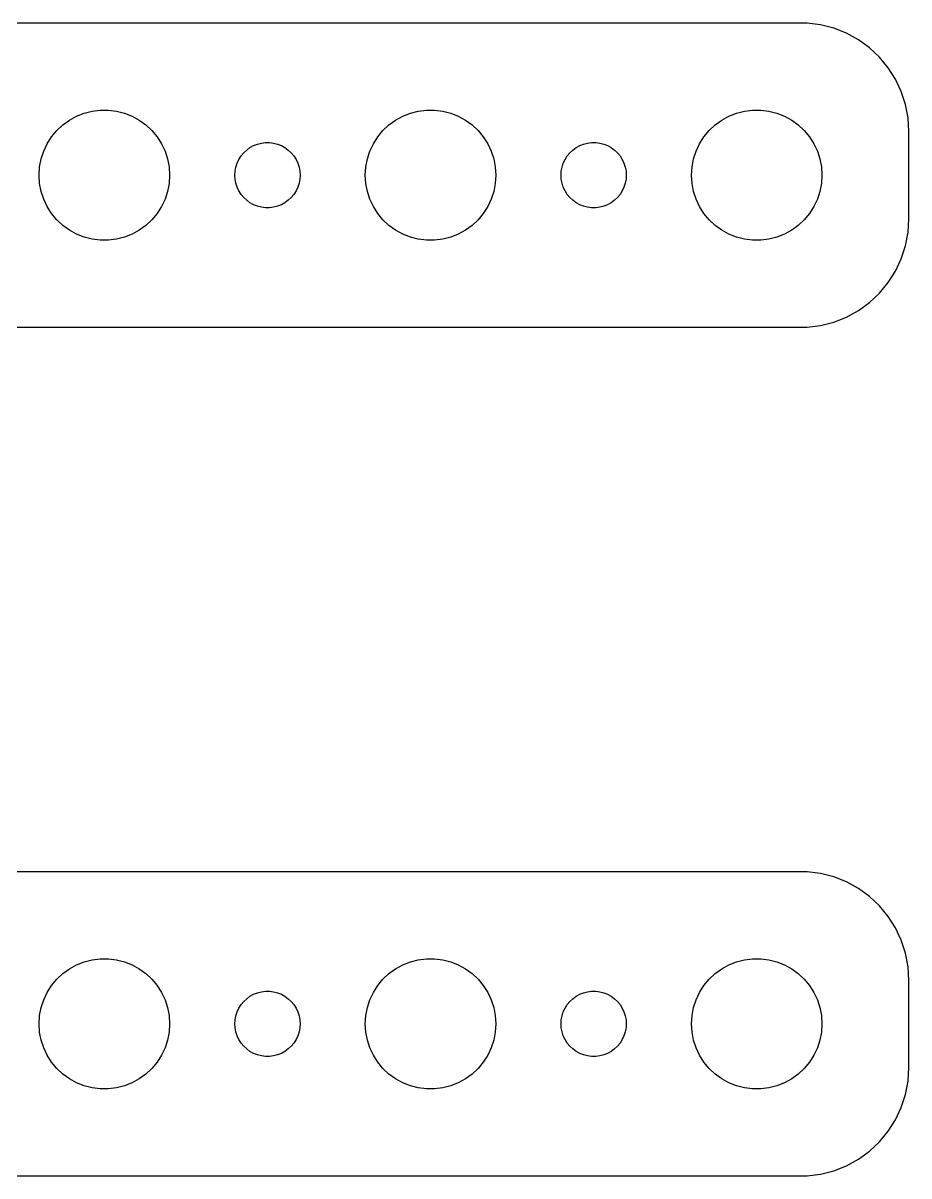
# Model space of a CAD drawing. Header units: metres. Extents: x -37 to 37, y 71 to 178.
# Drawn here: x -3.7 to 37, y 110 to 163 of the extents above; entities that cross this region are included whole.
import ezdxf

# ---------------------------------------------------------------- set-up
doc = ezdxf.new("R2010")
doc.units = ezdxf.units.M

msp = doc.modelspace()

# ---------------------------------------------------------------- linework, layer by layer
for p, q in [((32.3139, 162.99), (-23, 162.99)), ((32.9369, 162.911), (32.3139, 162.99)), ((33.5451, 162.755), (32.9369, 162.911)), ((34.1289, 162.524), (33.5451, 162.755)), ((34.6791, 162.222), (34.1289, 162.524)), ((35.1871, 161.853), (34.6791, 162.222)), ((35.6448, 161.423), (35.1871, 161.853)), ((36.0451, 160.939), (35.6448, 161.423)), ((36.3815, 160.409), (36.0451, 160.939)), ((36.6489, 159.841), (36.3815, 160.409)), ((36.8429, 159.243), (36.6489, 159.841)), ((-0.92705, 158.853), (-0.56213, 158.947)), ((-0.56213, 158.947), (-0.18837, 158.994)), ((-0.18837, 158.994), (0.18837, 158.994)), ((0.18837, 158.994), (0.56213, 158.947)), ((0.56213, 158.947), (0.92705, 158.853)), ((14.0729, 158.853), (14.4379, 158.947)), ((14.4379, 158.947), (14.8116, 158.994)), ((14.8116, 158.994), (15.1884, 158.994)), ((15.1884, 158.994), (15.5621, 158.947)), ((15.5621, 158.947), (15.927, 158.853)), ((29.0729, 158.853), (29.4379, 158.947)), ((29.4379, 158.947), (29.8116, 158.994)), ((29.8116, 158.994), (30.1884, 158.994)), ((30.1884, 158.994), (30.5621, 158.947)), ((30.5621, 158.947), (30.927, 158.853)), ((36.9606, 158.627), (36.8429, 159.243)), ((-1.91226, 158.312), (-1.60747, 158.533)), ((-1.60747, 158.533), (-1.27733, 158.714)), ((-1.27733, 158.714), (-0.92705, 158.853)), ((0.92705, 158.853), (1.27733, 158.714)), ((1.27733, 158.714), (1.60747, 158.533)), ((1.60747, 158.533), (1.91226, 158.312)), ((13.0877, 158.312), (13.3925, 158.533)), ((13.3925, 158.533), (13.7227, 158.714)), ((13.7227, 158.714), (14.0729, 158.853)), ((15.927, 158.853), (16.2773, 158.714)), ((16.2773, 158.714), (16.6075, 158.533)), ((16.6075, 158.533), (16.9123, 158.312)), ((28.0877, 158.312), (28.3925, 158.533)), ((28.3925, 158.533), (28.7227, 158.714)), ((28.7227, 158.714), (29.0729, 158.853)), ((30.927, 158.853), (31.2773, 158.714)), ((31.2773, 158.714), (31.6075, 158.533)), ((31.6075, 158.533), (31.9123, 158.312)), ((37, 158), (36.9606, 158.627)), ((-2.42705, 157.763), (-2.1869, 158.054)), ((-2.1869, 158.054), (-1.91226, 158.312)), ((1.91226, 158.312), (2.1869, 158.054)), ((2.1869, 158.054), (2.42705, 157.763)), ((12.5729, 157.763), (12.8131, 158.054)), ((12.8131, 158.054), (13.0877, 158.312)), ((16.9123, 158.312), (17.1869, 158.054)), ((17.1869, 158.054), (17.427, 157.763)), ((27.5729, 157.763), (27.8131, 158.054)), ((27.8131, 158.054), (28.0877, 158.312)), ((31.9123, 158.312), (32.1869, 158.054)), ((32.1869, 158.054), (32.427, 157.763)), ((37, 154), (37, 158)), ((-2.78932, 157.104), (-2.62891, 157.445)), ((-2.62891, 157.445), (-2.42705, 157.763)), ((2.42705, 157.763), (2.62891, 157.445)), ((2.62891, 157.445), (2.78932, 157.104)), ((6.69626, 157.266), (6.86133, 157.357)), ((6.86133, 157.357), (7.03647, 157.427)), ((7.03647, 157.427), (7.21892, 157.473)), ((7.21892, 157.473), (7.40581, 157.497)), ((7.40581, 157.497), (7.59418, 157.497)), ((7.59418, 157.497), (7.78107, 157.473)), ((7.78107, 157.473), (7.96352, 157.427)), ((7.96352, 157.427), (8.13866, 157.357)), ((8.13866, 157.357), (8.30373, 157.266)), ((12.2107, 157.104), (12.3711, 157.445)), ((12.3711, 157.445), (12.5729, 157.763)), ((17.427, 157.763), (17.6289, 157.445)), ((17.6289, 157.445), (17.7893, 157.104)), ((21.6963, 157.266), (21.8613, 157.357)), ((21.8613, 157.357), (22.0365, 157.427)), ((22.0365, 157.427), (22.2189, 157.473)), ((22.2189, 157.473), (22.4058, 157.497)), ((22.4058, 157.497), (22.5942, 157.497)), ((22.5942, 157.497), (22.7811, 157.473)), ((22.7811, 157.473), (22.9635, 157.427)), ((22.9635, 157.427), (23.1387, 157.357)), ((23.1387, 157.357), (23.3037, 157.266)), ((27.2107, 157.104), (27.3711, 157.445)), ((27.3711, 157.445), (27.5729, 157.763)), ((32.427, 157.763), (32.6289, 157.445)), ((32.6289, 157.445), (32.7893, 157.104)), ((-2.90575, 156.746), (-2.78932, 157.104)), ((2.78932, 157.104), (2.90575, 156.746)), ((6.18553, 156.723), (6.28647, 156.882)), ((6.28647, 156.882), (6.40654, 157.027)), ((6.40654, 157.027), (6.54385, 157.156)), ((6.54385, 157.156), (6.69626, 157.266)), ((8.30373, 157.266), (8.45613, 157.156)), ((8.45613, 157.156), (8.59344, 157.027)), ((8.59344, 157.027), (8.71352, 156.882)), ((8.71352, 156.882), (8.81445, 156.723)), ((12.0942, 156.746), (12.2107, 157.104)), ((17.7893, 157.104), (17.9057, 156.746)), ((21.1855, 156.723), (21.2865, 156.882)), ((21.2865, 156.882), (21.4065, 157.027)), ((21.4065, 157.027), (21.5439, 157.156)), ((21.5439, 157.156), (21.6963, 157.266)), ((23.3037, 157.266), (23.4561, 157.156)), ((23.4561, 157.156), (23.5934, 157.027)), ((23.5934, 157.027), (23.7135, 156.882)), ((23.7135, 156.882), (23.8145, 156.723)), ((27.0942, 156.746), (27.2107, 157.104)), ((32.7893, 157.104), (32.9057, 156.746)), ((-3, 156), (-2.97633, 156.376)), ((-2.97633, 156.376), (-2.90575, 156.746)), ((2.90575, 156.746), (2.97633, 156.376)), ((2.97633, 156.376), (3, 156)), ((6.01183, 156.188), (6.04712, 156.373)), ((6.04712, 156.373), (6.10533, 156.552)), ((6.10533, 156.552), (6.18553, 156.723)), ((8.81445, 156.723), (8.89465, 156.552)), ((8.89465, 156.552), (8.95287, 156.373)), ((8.95287, 156.373), (8.98816, 156.188)), ((12, 156), (12.0237, 156.376)), ((12.0237, 156.376), (12.0942, 156.746)), ((17.9057, 156.746), (17.9763, 156.376)), ((17.9763, 156.376), (18, 156)), ((21.0118, 156.188), (21.0471, 156.373)), ((21.0471, 156.373), (21.1053, 156.552)), ((21.1053, 156.552), (21.1855, 156.723)), ((23.8145, 156.723), (23.8947, 156.552)), ((23.8947, 156.552), (23.9529, 156.373)), ((23.9529, 156.373), (23.9882, 156.188)), ((27, 156), (27.0237, 156.376)), ((27.0237, 156.376), (27.0942, 156.746)), ((32.9057, 156.746), (32.9763, 156.376)), ((32.9763, 156.376), (33, 156)), ((-2.97633, 155.624), (-3, 156)), ((3, 156), (2.97633, 155.624)), ((6, 156), (6.01183, 156.188)), ((6.01183, 155.812), (6, 156)), ((6.04712, 155.627), (6.01183, 155.812)), ((8.98816, 155.812), (8.95287, 155.627)), ((8.98816, 156.188), (9, 156)), ((9, 156), (8.98816, 155.812)), ((12.0237, 155.624), (12, 156)), ((18, 156), (17.9763, 155.624)), ((21, 156), (21.0118, 156.188)), ((21.0118, 155.812), (21, 156)), ((21.0471, 155.627), (21.0118, 155.812)), ((23.9882, 155.812), (23.9529, 155.627)), ((23.9882, 156.188), (24, 156)), ((24, 156), (23.9882, 155.812)), ((27.0237, 155.624), (27, 156)), ((33, 156), (32.9763, 155.624)), ((-2.90575, 155.254), (-2.97633, 155.624)), ((-2.78932, 154.896), (-2.90575, 155.254)), ((2.90575, 155.254), (2.78932, 154.896)), ((2.97633, 155.624), (2.90575, 155.254)), ((6.10533, 155.448), (6.04712, 155.627)), ((6.18553, 155.277), (6.10533, 155.448)), ((6.28647, 155.118), (6.18553, 155.277)), ((8.81445, 155.277), (8.71352, 155.118)), ((8.89465, 155.448), (8.81445, 155.277)), ((8.95287, 155.627), (8.89465, 155.448)), ((12.0942, 155.254), (12.0237, 155.624)), ((12.2107, 154.896), (12.0942, 155.254)), ((17.9057, 155.254), (17.7893, 154.896)), ((17.9763, 155.624), (17.9057, 155.254)), ((21.1053, 155.448), (21.0471, 155.627)), ((21.1855, 155.277), (21.1053, 155.448)), ((21.2865, 155.118), (21.1855, 155.277)), ((23.8145, 155.277), (23.7135, 155.118)), ((23.8947, 155.448), (23.8145, 155.277)), ((23.9529, 155.627), (23.8947, 155.448)), ((27.0942, 155.254), (27.0237, 155.624)), ((27.2107, 154.896), (27.0942, 155.254)), ((32.9057, 155.254), (32.7893, 154.896)), ((32.9763, 155.624), (32.9057, 155.254)), ((-2.62891, 154.555), (-2.78932, 154.896)), ((2.78932, 154.896), (2.62891, 154.555)), ((6.40654, 154.973), (6.28647, 155.118)), ((6.54385, 154.844), (6.40654, 154.973)), ((6.69626, 154.734), (6.54385, 154.844)), ((6.86133, 154.643), (6.69626, 154.734)), ((8.30373, 154.734), (8.13866, 154.643)), ((8.45613, 154.844), (8.30373, 154.734)), ((8.59344, 154.973), (8.45613, 154.844)), ((8.71352, 155.118), (8.59344, 154.973)), ((12.3711, 154.555), (12.2107, 154.896)), ((17.7893, 154.896), (17.6289, 154.555)), ((21.4065, 154.973), (21.2865, 155.118)), ((21.5439, 154.844), (21.4065, 154.973)), ((21.6963, 154.734), (21.5439, 154.844)), ((21.8613, 154.643), (21.6963, 154.734)), ((23.3037, 154.734), (23.1387, 154.643)), ((23.4561, 154.844), (23.3037, 154.734)), ((23.5934, 154.973), (23.4561, 154.844)), ((23.7135, 155.118), (23.5934, 154.973)), ((27.3711, 154.555), (27.2107, 154.896)), ((32.7893, 154.896), (32.6289, 154.555)), ((-2.42705, 154.237), (-2.62891, 154.555)), ((-2.1869, 153.946), (-2.42705, 154.237)), ((2.42705, 154.237), (2.1869, 153.946)), ((2.62891, 154.555), (2.42705, 154.237)), ((7.03647, 154.573), (6.86133, 154.643)), ((7.21892, 154.527), (7.03647, 154.573)), ((7.40581, 154.503), (7.21892, 154.527)), ((7.59418, 154.503), (7.40581, 154.503)), ((7.78107, 154.527), (7.59418, 154.503)), ((7.96352, 154.573), (7.78107, 154.527)), ((8.13866, 154.643), (7.96352, 154.573)), ((12.5729, 154.237), (12.3711, 154.555)), ((12.8131, 153.946), (12.5729, 154.237)), ((17.427, 154.237), (17.1869, 153.946)), ((17.6289, 154.555), (17.427, 154.237)), ((22.0365, 154.573), (21.8613, 154.643)), ((22.2189, 154.527), (22.0365, 154.573)), ((22.4058, 154.503), (22.2189, 154.527)), ((22.5942, 154.503), (22.4058, 154.503)), ((22.7811, 154.527), (22.5942, 154.503)), ((22.9635, 154.573), (22.7811, 154.527)), ((23.1387, 154.643), (22.9635, 154.573)), ((27.5729, 154.237), (27.3711, 154.555)), ((27.8131, 153.946), (27.5729, 154.237)), ((32.427, 154.237), (32.1869, 153.946)), ((32.6289, 154.555), (32.427, 154.237)), ((-1.91226, 153.688), (-2.1869, 153.946)), ((-1.60747, 153.467), (-1.91226, 153.688)), ((1.91226, 153.688), (1.60747, 153.467)), ((2.1869, 153.946), (1.91226, 153.688)), ((13.0877, 153.688), (12.8131, 153.946)), ((13.3925, 153.467), (13.0877, 153.688)), ((16.9123, 153.688), (16.6075, 153.467)), ((17.1869, 153.946), (16.9123, 153.688)), ((28.0877, 153.688), (27.8131, 153.946)), ((28.3925, 153.467), (28.0877, 153.688)), ((31.9123, 153.688), (31.6075, 153.467)), ((32.1869, 153.946), (31.9123, 153.688)), ((36.9606, 153.373), (37, 154)), ((-1.27733, 153.286), (-1.60747, 153.467)), ((-0.92705, 153.147), (-1.27733, 153.286)), ((-0.56213, 153.053), (-0.92705, 153.147)), ((0.92705, 153.147), (0.56213, 153.053)), ((1.27733, 153.286), (0.92705, 153.147)), ((1.60747, 153.467), (1.27733, 153.286)), ((13.7227, 153.286), (13.3925, 153.467)), ((14.0729, 153.147), (13.7227, 153.286)), ((14.4379, 153.053), (14.0729, 153.147)), ((15.927, 153.147), (15.5621, 153.053)), ((16.2773, 153.286), (15.927, 153.147)), ((16.6075, 153.467), (16.2773, 153.286)), ((28.7227, 153.286), (28.3925, 153.467)), ((29.0729, 153.147), (28.7227, 153.286)), ((29.4379, 153.053), (29.0729, 153.147)), ((30.927, 153.147), (30.5621, 153.053)), ((31.2773, 153.286), (30.927, 153.147)), ((31.6075, 153.467), (31.2773, 153.286)), ((36.8429, 152.757), (36.9606, 153.373)), ((-0.18837, 153.006), (-0.56213, 153.053)), ((0.18837, 153.006), (-0.18837, 153.006)), ((0.56213, 153.053), (0.18837, 153.006)), ((14.8116, 153.006), (14.4379, 153.053)), ((15.1884, 153.006), (14.8116, 153.006)), ((15.5621, 153.053), (15.1884, 153.006)), ((29.8116, 153.006), (29.4379, 153.053)), ((30.1884, 153.006), (29.8116, 153.006)), ((30.5621, 153.053), (30.1884, 153.006)), ((36.6489, 152.159), (36.8429, 152.757)), ((36.3815, 151.591), (36.6489, 152.159)), ((36.0451, 151.061), (36.3815, 151.591)), ((35.6448, 150.577), (36.0451, 151.061)), ((35.1871, 150.147), (35.6448, 150.577)), ((34.6791, 149.778), (35.1871, 150.147)), ((33.5451, 149.245), (34.1289, 149.476)), ((34.1289, 149.476), (34.6791, 149.778)), ((-32.3139, 149.01), (32.3139, 149.01)), ((32.3139, 149.01), (32.9369, 149.089)), ((32.9369, 149.089), (33.5451, 149.245)), ((32.3139, 123.99), (-23, 123.99)), ((32.9369, 123.911), (32.3139, 123.99)), ((33.5451, 123.755), (32.9369, 123.911)), ((34.1289, 123.524), (33.5451, 123.755)), ((34.6791, 123.222), (34.1289, 123.524)), ((35.1871, 122.853), (34.6791, 123.222)), ((35.6448, 122.423), (35.1871, 122.853)), ((36.0451, 121.939), (35.6448, 122.423)), ((36.3815, 121.409), (36.0451, 121.939)), ((36.6489, 120.841), (36.3815, 121.409)), ((36.8429, 120.243), (36.6489, 120.841)), ((-1.27733, 119.714), (-0.92705, 119.853)), ((-0.92705, 119.853), (-0.56213, 119.947)), ((-0.56213, 119.947), (-0.18837, 119.994)), ((-0.18837, 119.994), (0.18837, 119.994)), ((0.18837, 119.994), (0.56213, 119.947)), ((0.56213, 119.947), (0.92705, 119.853)), ((0.92705, 119.853), (1.27733, 119.714)), ((13.7227, 119.714), (14.0729, 119.853)), ((14.0729, 119.853), (14.4379, 119.947)), ((14.4379, 119.947), (14.8116, 119.994)), ((14.8116, 119.994), (15.1884, 119.994)), ((15.1884, 119.994), (15.5621, 119.947)), ((15.5621, 119.947), (15.927, 119.853)), ((15.927, 119.853), (16.2773, 119.714)), ((28.7227, 119.714), (29.0729, 119.853)), ((29.0729, 119.853), (29.4379, 119.947)), ((29.4379, 119.947), (29.8116, 119.994)), ((29.8116, 119.994), (30.1884, 119.994)), ((30.1884, 119.994), (30.5621, 119.947)), ((30.5621, 119.947), (30.927, 119.853)), ((30.927, 119.853), (31.2773, 119.714)), ((36.9606, 119.627), (36.8429, 120.243)), ((-2.1869, 119.054), (-1.91226, 119.312)), ((-1.91226, 119.312), (-1.60747, 119.533)), ((-1.60747, 119.533), (-1.27733, 119.714)), ((1.27733, 119.714), (1.60747, 119.533)), ((1.60747, 119.533), (1.91226, 119.312)), ((1.91226, 119.312), (2.1869, 119.054)), ((12.8131, 119.054), (13.0877, 119.312)), ((13.0877, 119.312), (13.3925, 119.533)), ((13.3925, 119.533), (13.7227, 119.714)), ((16.2773, 119.714), (16.6075, 119.533)), ((16.6075, 119.533), (16.9123, 119.312)), ((16.9123, 119.312), (17.1869, 119.054)), ((27.8131, 119.054), (28.0877, 119.312)), ((28.0877, 119.312), (28.3925, 119.533)), ((28.3925, 119.533), (28.7227, 119.714)), ((31.2773, 119.714), (31.6075, 119.533)), ((31.6075, 119.533), (31.9123, 119.312)), ((31.9123, 119.312), (32.1869, 119.054)), ((37, 119), (36.9606, 119.627)), ((-2.62891, 118.445), (-2.42705, 118.763)), ((-2.42705, 118.763), (-2.1869, 119.054)), ((2.1869, 119.054), (2.42705, 118.763)), ((2.42705, 118.763), (2.62891, 118.445)), ((12.3711, 118.445), (12.5729, 118.763)), ((12.5729, 118.763), (12.8131, 119.054)), ((17.1869, 119.054), (17.427, 118.763)), ((17.427, 118.763), (17.6289, 118.445)), ((27.3711, 118.445), (27.5729, 118.763)), ((27.5729, 118.763), (27.8131, 119.054)), ((32.1869, 119.054), (32.427, 118.763)), ((32.427, 118.763), (32.6289, 118.445)), ((37, 115), (37, 119)), ((-2.78932, 118.104), (-2.62891, 118.445)), ((2.62891, 118.445), (2.78932, 118.104)), ((6.40654, 118.027), (6.54385, 118.156)), ((6.54385, 118.156), (6.69626, 118.266)), ((6.69626, 118.266), (6.86133, 118.357)), ((6.86133, 118.357), (7.03647, 118.427)), ((7.03647, 118.427), (7.21892, 118.473)), ((7.21892, 118.473), (7.40581, 118.497)), ((7.40581, 118.497), (7.59418, 118.497)), ((7.59418, 118.497), (7.78107, 118.473)), ((7.78107, 118.473), (7.96352, 118.427)), ((7.96352, 118.427), (8.13866, 118.357)), ((8.13866, 118.357), (8.30373, 118.266)), ((8.30373, 118.266), (8.45613, 118.156)), ((8.45613, 118.156), (8.59344, 118.027)), ((12.2107, 118.104), (12.3711, 118.445)), ((17.6289, 118.445), (17.7893, 118.104)), ((21.4065, 118.027), (21.5439, 118.156)), ((21.5439, 118.156), (21.6963, 118.266)), ((21.6963, 118.266), (21.8613, 118.357)), ((21.8613, 118.357), (22.0365, 118.427)), ((22.0365, 118.427), (22.2189, 118.473)), ((22.2189, 118.473), (22.4058, 118.497)), ((22.4058, 118.497), (22.5942, 118.497)), ((22.5942, 118.497), (22.7811, 118.473)), ((22.7811, 118.473), (22.9635, 118.427)), ((22.9635, 118.427), (23.1387, 118.357)), ((23.1387, 118.357), (23.3037, 118.266)), ((23.3037, 118.266), (23.4561, 118.156)), ((23.4561, 118.156), (23.5934, 118.027)), ((27.2107, 118.104), (27.3711, 118.445)), ((32.6289, 118.445), (32.7893, 118.104)), ((-2.97633, 117.376), (-2.90575, 117.746)), ((-2.90575, 117.746), (-2.78932, 118.104)), ((2.78932, 118.104), (2.90575, 117.746)), ((2.90575, 117.746), (2.97633, 117.376)), ((6.10533, 117.552), (6.18553, 117.723)), ((6.18553, 117.723), (6.28647, 117.882)), ((6.28647, 117.882), (6.40654, 118.027)), ((8.59344, 118.027), (8.71352, 117.882)), ((8.71352, 117.882), (8.81445, 117.723)), ((8.81445, 117.723), (8.89465, 117.552)), ((12.0237, 117.376), (12.0942, 117.746)), ((12.0942, 117.746), (12.2107, 118.104)), ((17.7893, 118.104), (17.9057, 117.746)), ((17.9057, 117.746), (17.9763, 117.376)), ((21.1053, 117.552), (21.1855, 117.723)), ((21.1855, 117.723), (21.2865, 117.882)), ((21.2865, 117.882), (21.4065, 118.027)), ((23.5934, 118.027), (23.7135, 117.882)), ((23.7135, 117.882), (23.8145, 117.723)), ((23.8145, 117.723), (23.8947, 117.552)), ((27.0237, 117.376), (27.0942, 117.746)), ((27.0942, 117.746), (27.2107, 118.104)), ((32.7893, 118.104), (32.9057, 117.746)), ((32.9057, 117.746), (32.9763, 117.376)), ((-3, 117), (-2.97633, 117.376)), ((2.97633, 117.376), (3, 117)), ((6, 117), (6.01183, 117.188)), ((6.01183, 117.188), (6.04712, 117.373)), ((6.04712, 117.373), (6.10533, 117.552)), ((8.89465, 117.552), (8.95287, 117.373)), ((8.95287, 117.373), (8.98816, 117.188)), ((8.98816, 117.188), (9, 117)), ((12, 117), (12.0237, 117.376)), ((17.9763, 117.376), (18, 117)), ((21, 117), (21.0118, 117.188)), ((21.0118, 117.188), (21.0471, 117.373)), ((21.0471, 117.373), (21.1053, 117.552)), ((23.8947, 117.552), (23.9529, 117.373)), ((23.9529, 117.373), (23.9882, 117.188)), ((23.9882, 117.188), (24, 117)), ((27, 117), (27.0237, 117.376)), ((32.9763, 117.376), (33, 117)), ((-2.97633, 116.624), (-3, 117)), ((-2.90575, 116.254), (-2.97633, 116.624)), ((2.97633, 116.624), (2.90575, 116.254)), ((3, 117), (2.97633, 116.624)), ((6.01183, 116.812), (6, 117)), ((6.04712, 116.627), (6.01183, 116.812)), ((6.10533, 116.448), (6.04712, 116.627)), ((8.95287, 116.627), (8.89465, 116.448)), ((8.98816, 116.812), (8.95287, 116.627)), ((9, 117), (8.98816, 116.812)), ((12.0237, 116.624), (12, 117)), ((12.0942, 116.254), (12.0237, 116.624)), ((17.9763, 116.624), (17.9057, 116.254)), ((18, 117), (17.9763, 116.624)), ((21.0118, 116.812), (21, 117)), ((21.0471, 116.627), (21.0118, 116.812)), ((21.1053, 116.448), (21.0471, 116.627)), ((23.9529, 116.627), (23.8947, 116.448)), ((23.9882, 116.812), (23.9529, 116.627)), ((24, 117), (23.9882, 116.812)), ((27.0237, 116.624), (27, 117)), ((27.0942, 116.254), (27.0237, 116.624)), ((32.9763, 116.624), (32.9057, 116.254)), ((33, 117), (32.9763, 116.624)), ((-2.78932, 115.896), (-2.90575, 116.254)), ((2.90575, 116.254), (2.78932, 115.896)), ((6.18553, 116.277), (6.10533, 116.448)), ((6.28647, 116.118), (6.18553, 116.277)), ((6.40654, 115.973), (6.28647, 116.118)), ((8.71352, 116.118), (8.59344, 115.973)), ((8.81445, 116.277), (8.71352, 116.118)), ((8.89465, 116.448), (8.81445, 116.277)), ((12.2107, 115.896), (12.0942, 116.254)), ((17.9057, 116.254), (17.7893, 115.896)), ((21.1855, 116.277), (21.1053, 116.448)), ((21.2865, 116.118), (21.1855, 116.277)), ((21.4065, 115.973), (21.2865, 116.118)), ((23.7135, 116.118), (23.5934, 115.973)), ((23.8145, 116.277), (23.7135, 116.118)), ((23.8947, 116.448), (23.8145, 116.277)), ((27.2107, 115.896), (27.0942, 116.254)), ((32.9057, 116.254), (32.7893, 115.896)), ((-2.62891, 115.555), (-2.78932, 115.896)), ((-2.42705, 115.237), (-2.62891, 115.555)), ((2.62891, 115.555), (2.42705, 115.237)), ((2.78932, 115.896), (2.62891, 115.555)), ((6.54385, 115.844), (6.40654, 115.973)), ((6.69626, 115.734), (6.54385, 115.844)), ((6.86133, 115.643), (6.69626, 115.734)), ((7.03647, 115.573), (6.86133, 115.643)), ((7.21892, 115.527), (7.03647, 115.573)), ((7.40581, 115.503), (7.21892, 115.527)), ((7.59418, 115.503), (7.40581, 115.503)), ((7.78107, 115.527), (7.59418, 115.503)), ((7.96352, 115.573), (7.78107, 115.527)), ((8.13866, 115.643), (7.96352, 115.573)), ((8.30373, 115.734), (8.13866, 115.643)), ((8.45613, 115.844), (8.30373, 115.734)), ((8.59344, 115.973), (8.45613, 115.844)), ((12.3711, 115.555), (12.2107, 115.896)), ((12.5729, 115.237), (12.3711, 115.555)), ((17.6289, 115.555), (17.427, 115.237)), ((17.7893, 115.896), (17.6289, 115.555)), ((21.5439, 115.844), (21.4065, 115.973)), ((21.6963, 115.734), (21.5439, 115.844)), ((21.8613, 115.643), (21.6963, 115.734)), ((22.0365, 115.573), (21.8613, 115.643)), ((22.2189, 115.527), (22.0365, 115.573)), ((22.4058, 115.503), (22.2189, 115.527)), ((22.5942, 115.503), (22.4058, 115.503)), ((22.7811, 115.527), (22.5942, 115.503)), ((22.9635, 115.573), (22.7811, 115.527)), ((23.1387, 115.643), (22.9635, 115.573)), ((23.3037, 115.734), (23.1387, 115.643)), ((23.4561, 115.844), (23.3037, 115.734)), ((23.5934, 115.973), (23.4561, 115.844)), ((27.3711, 115.555), (27.2107, 115.896)), ((27.5729, 115.237), (27.3711, 115.555)), ((32.6289, 115.555), (32.427, 115.237)), ((32.7893, 115.896), (32.6289, 115.555)), ((-2.1869, 114.946), (-2.42705, 115.237)), ((2.42705, 115.237), (2.1869, 114.946)), ((12.8131, 114.946), (12.5729, 115.237)), ((17.427, 115.237), (17.1869, 114.946)), ((27.8131, 114.946), (27.5729, 115.237)), ((32.427, 115.237), (32.1869, 114.946)), ((36.9606, 114.373), (37, 115)), ((-1.91226, 114.688), (-2.1869, 114.946)), ((-1.60747, 114.467), (-1.91226, 114.688)), ((-1.27733, 114.286), (-1.60747, 114.467)), ((1.60747, 114.467), (1.27733, 114.286)), ((1.91226, 114.688), (1.60747, 114.467)), ((2.1869, 114.946), (1.91226, 114.688)), ((13.0877, 114.688), (12.8131, 114.946)), ((13.3925, 114.467), (13.0877, 114.688)), ((13.7227, 114.286), (13.3925, 114.467)), ((16.6075, 114.467), (16.2773, 114.286)), ((16.9123, 114.688), (16.6075, 114.467)), ((17.1869, 114.946), (16.9123, 114.688)), ((28.0877, 114.688), (27.8131, 114.946)), ((28.3925, 114.467), (28.0877, 114.688)), ((28.7227, 114.286), (28.3925, 114.467)), ((31.6075, 114.467), (31.2773, 114.286)), ((31.9123, 114.688), (31.6075, 114.467)), ((32.1869, 114.946), (31.9123, 114.688)), ((-0.92705, 114.147), (-1.27733, 114.286)), ((-0.56213, 114.053), (-0.92705, 114.147)), ((-0.18837, 114.006), (-0.56213, 114.053)), ((0.18837, 114.006), (-0.18837, 114.006)), ((0.56213, 114.053), (0.18837, 114.006)), ((0.92705, 114.147), (0.56213, 114.053)), ((1.27733, 114.286), (0.92705, 114.147)), ((14.0729, 114.147), (13.7227, 114.286)), ((14.4379, 114.053), (14.0729, 114.147)), ((14.8116, 114.006), (14.4379, 114.053)), ((15.1884, 114.006), (14.8116, 114.006)), ((15.5621, 114.053), (15.1884, 114.006)), ((15.927, 114.147), (15.5621, 114.053)), ((16.2773, 114.286), (15.927, 114.147)), ((29.0729, 114.147), (28.7227, 114.286)), ((29.4379, 114.053), (29.0729, 114.147)), ((29.8116, 114.006), (29.4379, 114.053)), ((30.1884, 114.006), (29.8116, 114.006)), ((30.5621, 114.053), (30.1884, 114.006)), ((30.927, 114.147), (30.5621, 114.053)), ((31.2773, 114.286), (30.927, 114.147)), ((36.8429, 113.757), (36.9606, 114.373)), ((36.6489, 113.159), (36.8429, 113.757)), ((36.3815, 112.591), (36.6489, 113.159)), ((36.0451, 112.061), (36.3815, 112.591)), ((35.6448, 111.577), (36.0451, 112.061)), ((35.1871, 111.147), (35.6448, 111.577)), ((34.1289, 110.476), (34.6791, 110.778)), ((34.6791, 110.778), (35.1871, 111.147)), ((32.9369, 110.089), (33.5451, 110.245)), ((33.5451, 110.245), (34.1289, 110.476)), ((-32.3139, 110.01), (32.3139, 110.01)), ((32.3139, 110.01), (32.9369, 110.089))]:
    msp.add_line(p, q)

doc.saveas('drawing.dxf')
